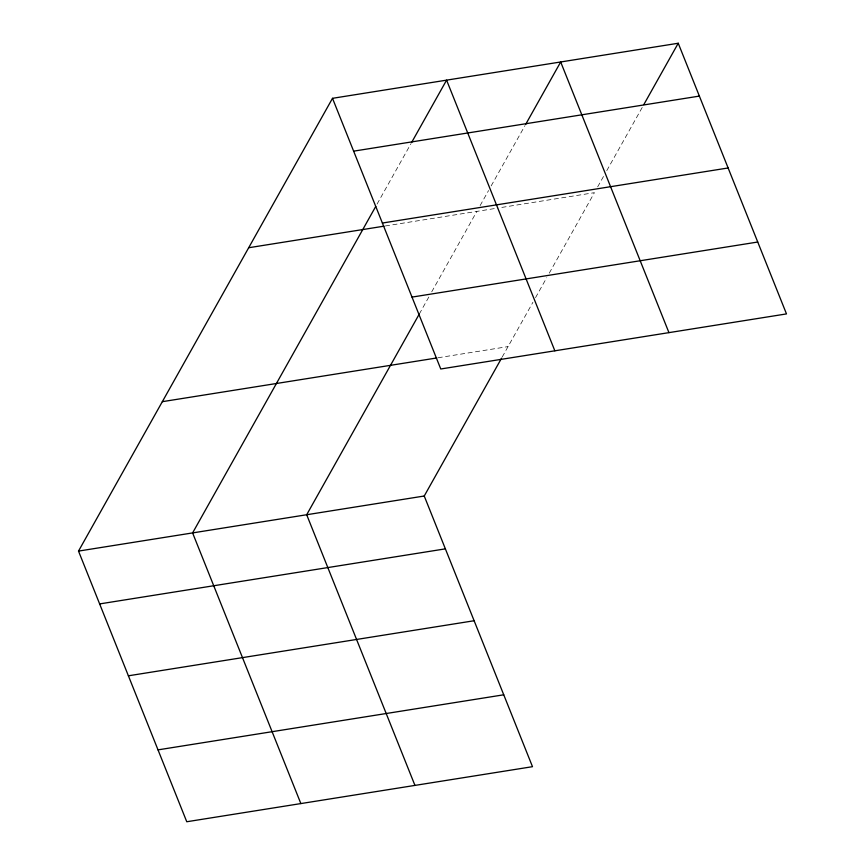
<?xml version="1.0" encoding="UTF-8"?>
<svg xmlns="http://www.w3.org/2000/svg" width="865" height="865" viewBox="0 0 865 865"><rect width="100%" height="100%" fill="white"/><g stroke="black" fill="none" stroke-linecap="round" stroke-linejoin="round"><path stroke-width="0.65" stroke-dasharray="4.33 3.24" d="M377.075 204.075L410.853 143.85M419.298 314.017L429.105 296.522M431.721 291.851L476.864 211.384M480.118 205.6L488.563 190.538M491.158 185.91L524.947 125.674M502.208 357.029L532.916 302.285M535.532 297.625L546.658 277.795M549.275 273.135L594.417 192.668L499.321 207.805M597.661 186.872L604.159 175.292M606.765 170.654L642.5 106.957M385.325 225.97L498.002 208.022M438.058 357.753L508.058 346.606"/><path stroke-width="1.3" d="M501.559 358.186L424.239 496.013L532.494 766.682L186.764 821.75L78.51 551.091L332.506 98.318L678.236 43.25L786.49 313.909L440.761 368.987L332.506 98.318M375.767 206.4L192.603 532.916L300.858 803.574M411.502 142.693L446.589 80.142L554.854 350.812M419.298 314.017L306.686 514.74L414.951 785.409M525.596 124.517L560.682 61.977L668.948 332.636M643.798 104.633L678.236 43.25M353.634 151.159L699.374 96.091M382.384 223.04L728.125 167.972M248.688 247.736L384.006 226.176M412.01 297.095L757.74 242.027M162.328 401.674L436.739 357.969M78.51 551.091L424.239 496.013M99.637 603.921L445.378 548.853M128.388 675.803L474.128 620.735M158.014 749.869L503.744 694.8"/></g></svg>
